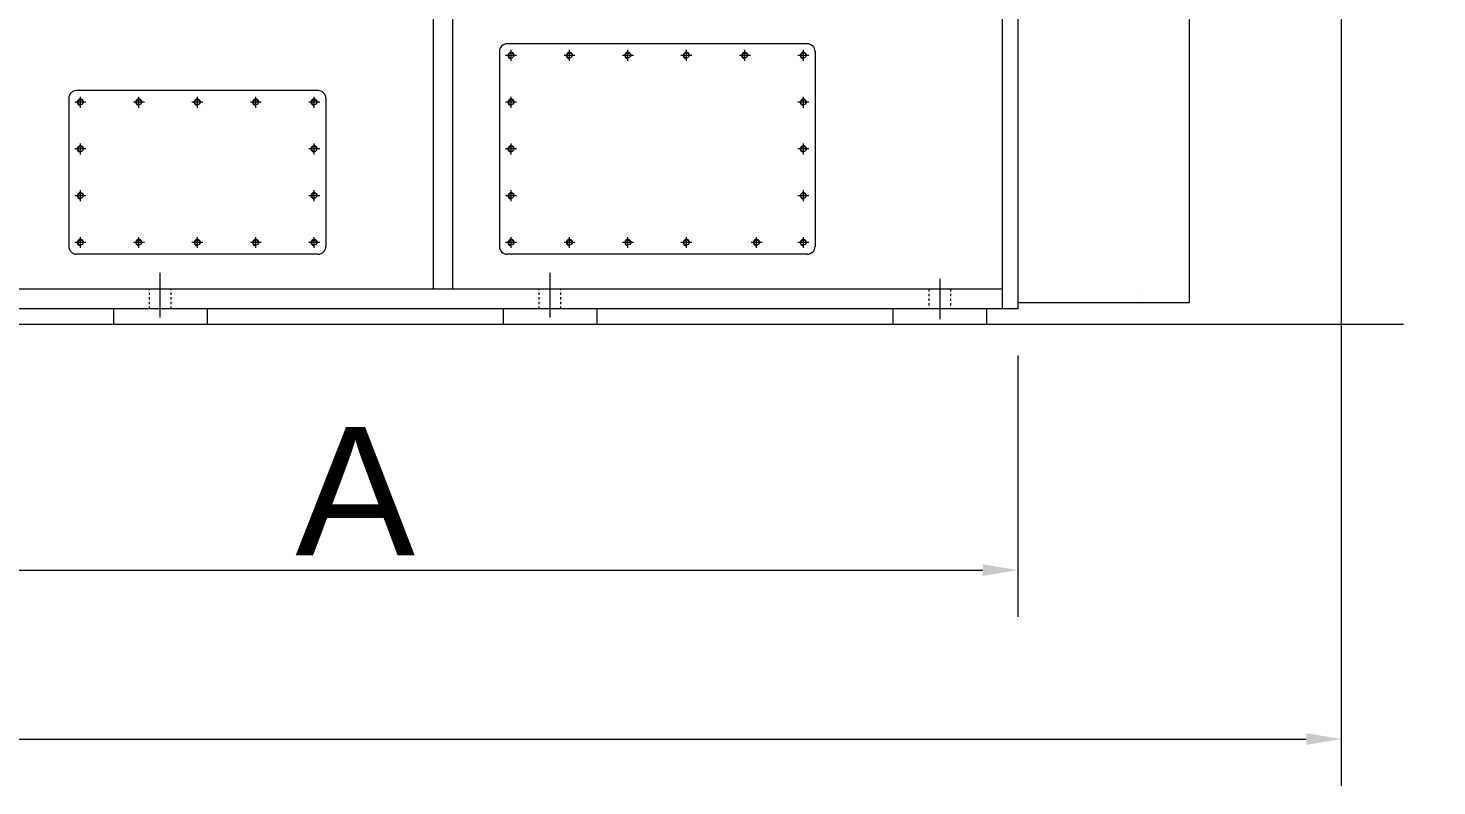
# Model space of a CAD drawing. Header units: inches. Extents: x 0 to 22015, y 0 to 16774.
# Drawn here: x 18741 to 20548, y 7968 to 8940 of the extents above; entities that cross this region are included whole.
import ezdxf

# ---------------------------------------------------------------- set-up
doc = ezdxf.new("R2010")
doc.units = ezdxf.units.IN
doc.header["$MEASUREMENT"] = 0
doc.linetypes.add('CENTER', pattern=[50.8, 31.75, -6.35, 6.35, -6.35])
doc.linetypes.add('EB_DASH', pattern=[6, 3, -3])
doc.layers.get('Defpoints').update_dxf_attribs({"lineweight": 5})
for name, color, linetype, lineweight in [('CAXA0', 7, 'Continuous', 5), ('CAXA1', 5, 'CENTER', 5), ('CAXA2', 6, 'EB_DASH', 5)]:
    doc.layers.add(name, color=color, linetype=linetype, lineweight=lineweight)
doc.styles.add('Roman', font='arial.ttf')
doc.styles.get("Standard").update_dxf_attribs({"font": 'arial.ttf'})
doc.dimstyles.new('ISO-25', dxfattribs={"dimscale": 30, "dimtxt": 1.5, "dimasz": 1.5, "dimexe": 2, "dimexo": 2, "dimtad": 1, "dimtih": 1, "dimtoh": 1, "dimdec": 1, "dimlfac": 0.03937, "dimdsep": 46, "dimtxsty": 'Standard', "dimcen": 2.5, "dimclrd": 7, "dimclre": 7, "dimclrt": 7, "dimadec": 0, "dimazin": 0, "dimtfac": 1, "dimtdec": 1, "dimtmove": 0, "dimatfit": 3, "dimfxl": 1, "dimlwd": 5, "dimlwe": 5, "dimarcsym": 0})

# ---------------------------------------------------------------- blocks, each defined once
blk = doc.blocks.new('*D43')
at = {"color": 7, "linetype": 'Continuous', "lineweight": 5, "transparency": 16777216}
for p, q in [((20155.3, 10235.3), (20854.2, 10235.3)), ((20794.2, 10190.3), (20794.2, 9677.2)), ((20794.2, 8605.3), (20794.2, 9471.2)), ((20565.4, 8560.3), (20854.2, 8560.3))]:
    blk.add_line(p, q, dxfattribs=at)
at = {"color": 7, "transparency": 16777216}
for points in [[(20786.7, 10190.3), (20801.7, 10190.3), (20794.2, 10235.3)], [(20786.7, 8605.3), (20801.7, 8605.3), (20794.2, 8560.3)]]:
    blk.add_solid(points, dxfattribs=at)
at = {"layer": 'Defpoints', "color": 0, "transparency": 16777216}
for p in [(20095.3, 10235.3), (20794.2, 10235.3), (20505.4, 8560.3)]:
    blk.add_point(p, dxfattribs=at)
at = {"color": 7, "lineweight": 5, "transparency": 16777216, "insert": (20794.2, 9574.2), "char_height": 165, "attachment_point": 5, "style": 'Roman'}
blk.add_mtext('65.9', dxfattribs=at)
blk = doc.blocks.new('*D33')
at = {"color": 7, "linetype": 'Continuous', "lineweight": 5, "transparency": 16777216}
for p, q in [((18310.3, 8520.3), (18310.3, 8184.9)), ((20010.3, 8520.3), (20010.3, 8184.9)), ((18355.3, 8244.9), (19965.3, 8244.9))]:
    blk.add_line(p, q, dxfattribs=at)
at = {"color": 7, "transparency": 16777216}
for points in [[(18355.3, 8252.4), (18355.3, 8237.4), (18310.3, 8244.9)], [(19965.3, 8252.4), (19965.3, 8237.4), (20010.3, 8244.9)]]:
    blk.add_solid(points, dxfattribs=at)
at = {"layer": 'Defpoints', "color": 0, "transparency": 16777216}
for p in [(18310.3, 8580.3), (20010.3, 8580.3), (20010.3, 8244.9)]:
    blk.add_point(p, dxfattribs=at)
at = {"color": 7, "lineweight": 5, "transparency": 16777216, "insert": (19160.3, 8346.2), "char_height": 165, "attachment_point": 5, "style": 'Roman'}
blk.add_mtext('A', dxfattribs=at)
blk = doc.blocks.new('*D34')
at = {"color": 7, "linetype": 'Continuous', "lineweight": 5, "transparency": 16777216}
for p, q in [((20425.4, 9133.5), (20425.4, 7968.2)), ((16109.4, 8930.3), (16109.4, 7968.2)), ((16154.4, 8028.2), (20380.4, 8028.2))]:
    blk.add_line(p, q, dxfattribs=at)
at = {"color": 7, "transparency": 16777216}
for points in [[(16154.4, 8035.7), (16154.4, 8020.7), (16109.4, 8028.2)], [(20380.4, 8035.7), (20380.4, 8020.7), (20425.4, 8028.2)]]:
    blk.add_solid(points, dxfattribs=at)
at = {"layer": 'Defpoints', "color": 0, "transparency": 16777216}
for p in [(20425.4, 9193.5), (16109.4, 8990.3), (20425.4, 8028.2)]:
    blk.add_point(p, dxfattribs=at)
at = {"color": 7, "lineweight": 5, "transparency": 16777216, "insert": (18189.8, 8129.4), "char_height": 165, "attachment_point": 5, "style": 'Roman'}
blk.add_mtext('B', dxfattribs=at)

msp = doc.modelspace()

# ---------------------------------------------------------------- linework, layer by layer
at = {"color": 7, "lineweight": 5}
for p, q in [((18850.28, 8580.26), (18850.29, 8560.36)), ((18970.28, 8580.26), (18970.29, 8560.37)), ((19350.28, 8580.25), (19350.29, 8560.36)), ((19470.28, 8580.26), (19470.29, 8560.36)), ((19850.28, 8580.25), (19850.29, 8560.36)), ((19970.28, 8580.26), (19970.29, 8560.36))]:
    msp.add_line(p, q, dxfattribs=at)
at = {"layer": 'CAXA0', "color": 7, "linetype": 'Continuous', "lineweight": 5}
for p, q in [((20010.29, 9125.26), (20010.29, 8580.26)), ((20230.28, 9035.26), (20230.28, 8587.74)), ((19260.28, 9010.26), (19260.28, 8605.26)), ((19285.28, 9010.26), (19285.28, 8605.26)), ((19990.29, 9010.26), (19990.29, 8580.26)), ((19345.28, 8910.26), (19345.28, 8660.26)), ((19740.28, 8920.26), (19355.28, 8920.26)), ((19737.78, 8920.26), (19704.78, 8920.26)), ((19737.78, 8920.25), (19704.78, 8920.25)), ((19750.28, 8910.26), (19750.28, 8660.26)), ((19112.78, 8860.26), (18802.78, 8860.26)), ((18792.78, 8850.26), (18792.78, 8660.26)), ((19122.78, 8850.26), (19122.78, 8660.26)), ((19112.78, 8650.26), (18802.78, 8650.26)), ((19740.28, 8650.26), (19355.28, 8650.26)), ((20010.29, 8655.76), (20010.29, 8600.21)), ((19990.29, 8605.26), (18310.28, 8605.26)), ((20230.28, 8587.74), (20010.28, 8587.74)), ((20010.28, 8580.25), (18310.28, 8580.26)), ((20505.39, 8560.25), (16030.87, 8560.25))]:
    msp.add_line(p, q, dxfattribs=at)
for centre in [(19360.28, 8905.26), (19435.28, 8905.26), (19510.28, 8905.26), (19585.28, 8905.26), (19660.28, 8905.26), (19735.28, 8905.26), (19735.29, 8905.26), (18807.78, 8845.26), (18882.78, 8845.26), (18957.78, 8845.26), (19032.78, 8845.26), (19107.78, 8845.26), (19360.28, 8845.26), (19735.28, 8845.26), (18807.78, 8785.26), (19107.78, 8785.26), (19360.28, 8785.26), (19735.28, 8785.26), (18807.78, 8725.26), (19107.78, 8725.26), (19360.28, 8725.26), (19735.28, 8725.26), (18807.78, 8665.26), (18882.78, 8665.26), (18957.78, 8665.26), (19032.78, 8665.26), (19107.78, 8665.26), (19360.28, 8665.26), (19435.28, 8665.26), (19510.28, 8665.26), (19585.28, 8665.26), (19675.28, 8665.26), (19735.28, 8665.26)]:
    msp.add_circle(centre, 3.32, dxfattribs=at)
for centre, radius, start, end in [((19355.28, 8910.26), 10, 90, 180), ((19740.28, 8910.26), 10, 0, 90), ((19360.28, 8905.26), 4, 350, 270), ((19435.28, 8905.26), 4, 350, 270), ((19510.28, 8905.26), 4, 350, 270), ((19585.28, 8905.26), 4, 350, 270), ((19660.28, 8905.26), 4, 350, 270), ((19735.28, 8905.26), 4, 350, 270), ((19735.29, 8905.26), 4, 350, 270), ((18802.78, 8850.26), 10, 90, 180), ((19112.78, 8850.26), 10, 0, 90), ((18807.78, 8845.26), 4, 350, 270), ((18882.78, 8845.26), 4, 350, 270), ((18957.78, 8845.26), 4, 350, 270), ((19032.78, 8845.26), 4, 350, 270), ((19107.78, 8845.26), 4, 350, 270), ((19360.28, 8845.26), 4, 350, 270), ((19735.28, 8845.26), 4, 350, 270), ((18807.78, 8785.26), 4, 350, 270), ((19107.78, 8785.26), 4, 350, 270), ((19360.28, 8785.26), 4, 350, 270), ((19735.28, 8785.26), 4, 350, 270), ((18807.78, 8725.26), 4, 350, 270), ((19107.78, 8725.26), 4, 350, 270), ((19360.28, 8725.26), 4, 350, 270), ((19735.28, 8725.26), 4, 350, 270), ((18802.78, 8660.26), 10, 180, 270), ((18807.78, 8665.26), 4, 350, 270), ((18882.78, 8665.26), 4, 350, 270), ((18957.78, 8665.26), 4, 350, 270), ((19032.78, 8665.26), 4, 350, 270), ((19107.78, 8665.26), 4, 350, 270), ((19112.78, 8660.26), 10, 270, 0), ((19355.28, 8660.26), 10, 180, 270), ((19360.28, 8665.26), 4, 350, 270), ((19435.28, 8665.26), 4, 350, 270), ((19510.28, 8665.26), 4, 350, 270), ((19585.28, 8665.26), 4, 350, 270), ((19675.28, 8665.26), 4, 350, 270), ((19735.28, 8665.26), 4, 350, 270), ((19740.28, 8660.26), 10, 270, 0)]:
    msp.add_arc(centre, radius, start, end, dxfattribs=at)
at = {"layer": 'CAXA1', "linetype": 'CENTER', "lineweight": 5, "ltscale": 3}
for p, q in [((19360.28, 8898.26), (19360.28, 8912.26)), ((19435.28, 8898.26), (19435.28, 8912.26)), ((19510.28, 8898.26), (19510.28, 8912.26)), ((19585.28, 8898.26), (19585.28, 8912.26)), ((19660.28, 8898.26), (19660.28, 8912.26)), ((19735.28, 8898.26), (19735.28, 8912.26)), ((19735.29, 8898.26), (19735.29, 8912.26)), ((19367.28, 8905.26), (19353.28, 8905.26)), ((19442.28, 8905.26), (19428.28, 8905.26)), ((19517.28, 8905.26), (19503.28, 8905.26)), ((19592.28, 8905.26), (19578.28, 8905.26)), ((19667.28, 8905.26), (19653.28, 8905.26)), ((19742.28, 8905.26), (19728.28, 8905.26)), ((19742.29, 8905.26), (19728.29, 8905.26)), ((18814.78, 8845.26), (18800.78, 8845.26)), ((18807.78, 8838.26), (18807.78, 8852.26)), ((18889.78, 8845.26), (18875.78, 8845.26)), ((18882.78, 8838.26), (18882.78, 8852.26)), ((18964.78, 8845.26), (18950.78, 8845.26)), ((18957.78, 8838.26), (18957.78, 8852.26)), ((19039.78, 8845.26), (19025.78, 8845.26)), ((19032.78, 8838.26), (19032.78, 8852.26)), ((19114.78, 8845.26), (19100.78, 8845.26)), ((19107.78, 8838.26), (19107.78, 8852.26)), ((19367.28, 8845.26), (19353.28, 8845.26)), ((19360.28, 8838.26), (19360.28, 8852.26)), ((19742.28, 8845.26), (19728.28, 8845.26)), ((19735.28, 8838.26), (19735.28, 8852.26)), ((18814.78, 8785.26), (18800.78, 8785.26)), ((18807.78, 8778.26), (18807.78, 8792.26)), ((19114.78, 8785.26), (19100.78, 8785.26)), ((19107.78, 8778.26), (19107.78, 8792.26)), ((19367.28, 8785.26), (19353.28, 8785.26)), ((19360.28, 8778.26), (19360.28, 8792.26)), ((19742.28, 8785.26), (19728.28, 8785.26)), ((19735.28, 8778.26), (19735.28, 8792.26)), ((18807.78, 8718.26), (18807.78, 8732.26)), ((19107.78, 8718.26), (19107.78, 8732.26)), ((19360.28, 8718.26), (19360.28, 8732.26)), ((19735.28, 8718.26), (19735.28, 8732.26)), ((18814.78, 8725.26), (18800.78, 8725.26)), ((19114.78, 8725.26), (19100.78, 8725.26)), ((19367.28, 8725.26), (19353.28, 8725.26)), ((19742.28, 8725.26), (19728.28, 8725.26)), ((18814.78, 8665.26), (18800.78, 8665.26)), ((18807.78, 8658.26), (18807.78, 8672.26)), ((18889.78, 8665.26), (18875.78, 8665.26)), ((18882.78, 8658.26), (18882.78, 8672.26)), ((18964.78, 8665.26), (18950.78, 8665.26)), ((18957.78, 8658.26), (18957.78, 8672.26)), ((19039.78, 8665.26), (19025.78, 8665.26)), ((19032.78, 8658.26), (19032.78, 8672.26)), ((19114.78, 8665.26), (19100.78, 8665.26)), ((19107.78, 8658.26), (19107.78, 8672.26)), ((19367.28, 8665.26), (19353.28, 8665.26)), ((19360.28, 8658.26), (19360.28, 8672.26)), ((19442.28, 8665.26), (19428.28, 8665.26)), ((19435.28, 8658.26), (19435.28, 8672.26)), ((19517.28, 8665.26), (19503.28, 8665.26)), ((19510.28, 8658.26), (19510.28, 8672.26)), ((19592.28, 8665.26), (19578.28, 8665.26)), ((19585.28, 8658.26), (19585.28, 8672.26)), ((19682.28, 8665.26), (19668.28, 8665.26)), ((19675.28, 8658.26), (19675.28, 8672.26)), ((19742.28, 8665.26), (19728.28, 8665.26)), ((19735.28, 8658.26), (19735.28, 8672.26)), ((18815.28, 8650.25), (18815.28, 8650.36)), ((18910.28, 8568.95), (18910.28, 8626.2)), ((19410.28, 8568.95), (19410.28, 8626.2)), ((19910.28, 8618.82), (19910.28, 8567.11))]:
    msp.add_line(p, q, dxfattribs=at)
at = {"layer": 'CAXA2', "color": 7, "linetype": 'EB_DASH', "lineweight": 5}
for p, q in [((18896.28, 8580.26), (18896.28, 8605.26)), ((18924.28, 8580.26), (18924.28, 8605.26)), ((19396.28, 8580.26), (19396.28, 8605.26)), ((19424.28, 8580.26), (19424.28, 8605.26)), ((19896.28, 8605.26), (19896.28, 8580.26)), ((19924.28, 8605.26), (19924.28, 8580.26)), ((19924.28, 8605.25), (19924.28, 8580.25)), ((20170.28, 8595.62), (20170.37, 8595.62)), ((20170.28, 8595.62), (20170.37, 8595.61)), ((20170.29, 8598.74), (20170.38, 8598.74))]:
    msp.add_line(p, q, dxfattribs=at)

# ---------------------------------------------------------------- dimensions: what is measured, and where the dimension line sits
at = {"color": 7, "lineweight": 5}
dim = msp.add_linear_dim(base=(20794.2, 10235.25), p1=(20505.39, 8560.25), p2=(20095.29, 10235.25), angle=90, dimstyle='ISO-25', override={"dimtxt": 5.5, "dimpost": '\\X', "dimtxsty": 'Roman', "dimtmove": 1}, dxfattribs=at)
dim.commit()
dim.dimension.update_dxf_attribs({"geometry": '*D43', "text_midpoint": (20794.2, 9574.17), "dimtype": 160})
dim = msp.add_linear_dim(base=(20425.4, 8028.15), p1=(16109.37, 8990.25), p2=(20425.4, 9193.53), text='B', dimstyle='ISO-25', override={"dimtxt": 5.5, "dimpost": '\\X', "dimtxsty": 'Roman', "dimtmove": 1}, dxfattribs=at)
dim.commit()
dim.dimension.update_dxf_attribs({"geometry": '*D34', "text_midpoint": (18189.75, 8028.15), "dimtype": 160})
dim = msp.add_linear_dim(base=(20010.29, 8244.91), p1=(18310.28, 8580.26), p2=(20010.29, 8580.26), text='A', dimstyle='ISO-25', override={"dimtxt": 5.5, "dimpost": '\\X', "dimtxsty": 'Roman', "dimtmove": 1}, dxfattribs=at)
dim.commit()
dim.dimension.update_dxf_attribs({"geometry": '*D33', "text_midpoint": (19160.29, 8346.16)})

doc.saveas('drawing.dxf')
